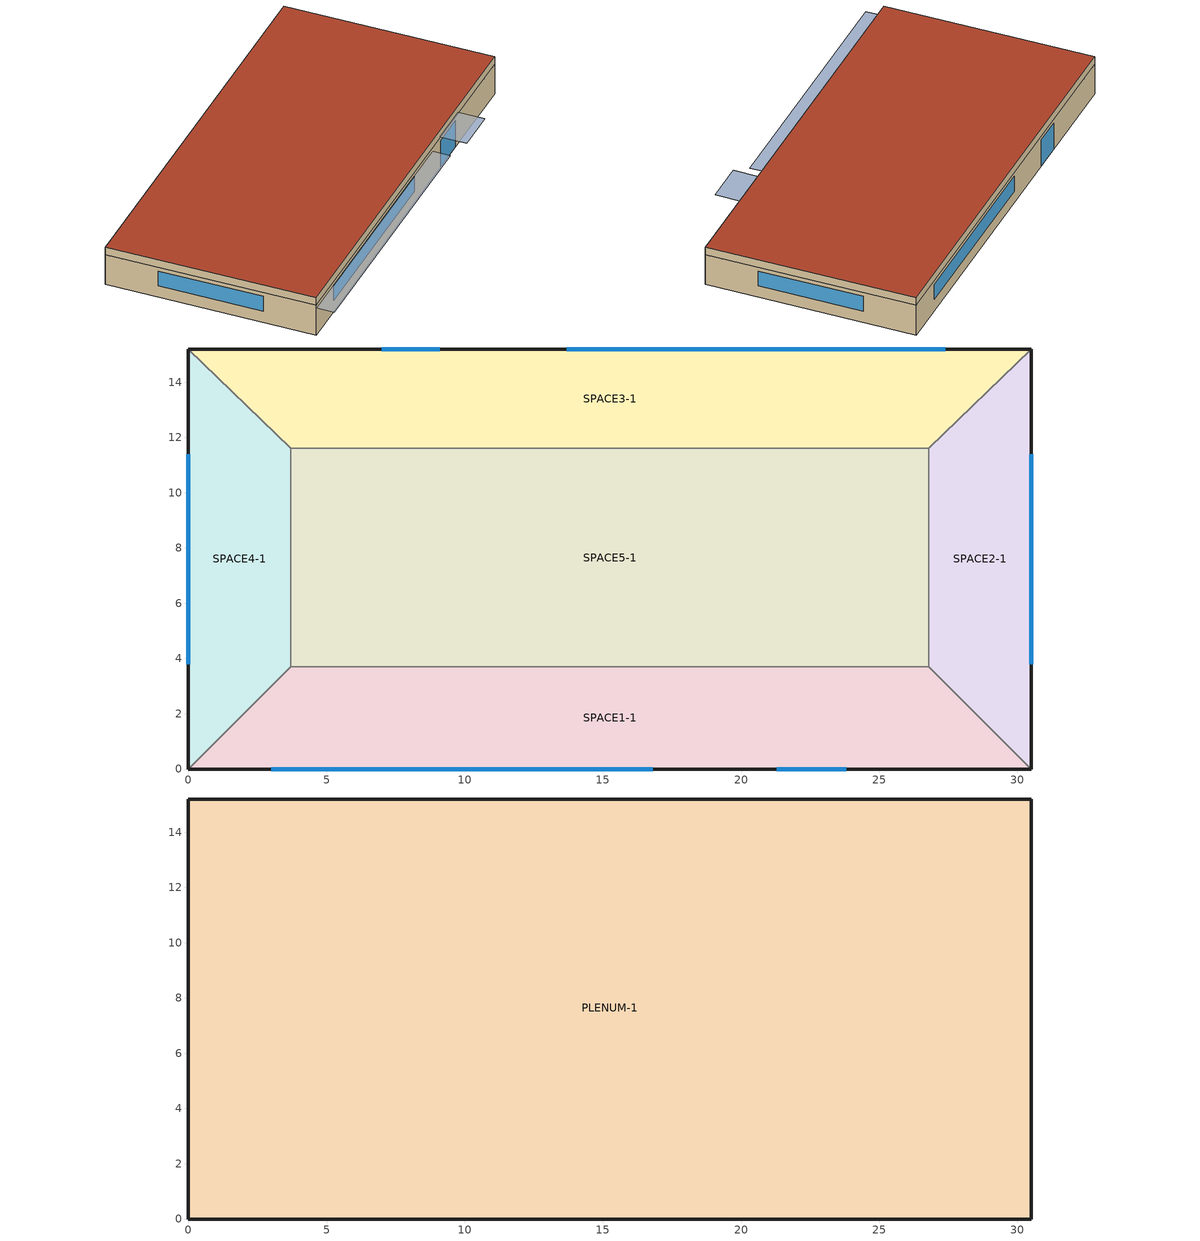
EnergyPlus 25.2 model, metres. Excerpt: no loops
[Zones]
SPACE1-1
 floor ground (FLOOR-SLAB-1): 26.8,3.7 30.5,0 0,0 3.7,3.7 z0
 wall outside (WALL-1): 0,0 30.5,0 z0:2.4
 wall to SPACE2-1 (INT-WALL-1): 30.5,0 26.8,3.7 z0:2.4
 wall to SPACE4-1 (INT-WALL-1): 3.7,3.7 0,0 z0:2.4
 wall to SPACE5-1 (INT-WALL-1): 26.8,3.7 3.7,3.7 z0:2.4
 window (Dbl Clr 3mm/13mm Air): 3,0 16.8,0 z0.9:2.1
 window (Sgl Grey 3mm): 21.3,0 23.8,0 z0:2.1
SPACE2-1
 floor ground (FLOOR-SLAB-1): 26.8,11.6 30.5,15.2 30.5,0 26.8,3.7 z0
 wall outside (WALL-1): 30.5,0 30.5,15.2 z0:2.4
 wall to SPACE3-1 (INT-WALL-1): 30.5,15.2 26.8,11.6 z0:2.4
 wall to SPACE5-1 (INT-WALL-1): 26.8,11.6 26.8,3.7 z0:2.4
 window (Dbl Clr 3mm/13mm Air): 30.5,3.8 30.5,11.4 z0.9:2.1
SPACE3-1
 floor ground (FLOOR-SLAB-1): 26.8,11.6 3.7,11.6 0,15.2 30.5,15.2 z0
 wall outside (WALL-1): 30.5,15.2 0,15.2 z0:2.4
 wall to SPACE4-1 (INT-WALL-1): 0,15.2 3.7,11.6 z0:2.4
 wall to SPACE5-1 (INT-WALL-1): 3.7,11.6 26.8,11.6 z0:2.4
 window (Dbl Clr 3mm/13mm Air): 27.4,15.2 13.7,15.2 z0.9:2.1
 window (Sgl Grey 3mm): 9.1,15.2 7,15.2 z0:2.1
SPACE4-1
 floor ground (FLOOR-SLAB-1): 3.7,3.7 0,0 0,15.2 3.7,11.6 z0
 wall outside (WALL-1): 0,15.2 0,0 z0:2.4
 wall to SPACE5-1 (INT-WALL-1): 3.7,3.7 3.7,11.6 z0:2.4
 window (Dbl Clr 3mm/13mm Air): 0,11.4 0,3.8 z0.9:2.1
SPACE5-1
 floor ground (FLOOR-SLAB-1): 26.8,11.6 26.8,3.7 3.7,3.7 3.7,11.6 z0
PLENUM-1
 floor to SPACE1-1 (CLNG-1): 26.8,3.7 30.5,0 0,0 3.7,3.7 z2.4
 floor to SPACE2-1 (CLNG-1): 26.8,11.6 30.5,15.2 30.5,0 26.8,3.7 z2.4
 floor to SPACE3-1 (CLNG-1): 26.8,11.6 3.7,11.6 0,15.2 30.5,15.2 z2.4
 floor to SPACE4-1 (CLNG-1): 3.7,3.7 0,0 0,15.2 3.7,11.6 z2.4
 floor to SPACE5-1 (CLNG-1): 26.8,11.6 26.8,3.7 3.7,3.7 3.7,11.6 z2.4
 wall outside (WALL-1): 0,0 30.5,0 30.5,15.2 0,15.2 0,0 z2.4:3
 roof outside (ROOF-1): 0,15.2 0,0 30.5,0 30.5,15.2 z3
shading: 0,-1.3 0,0 19.8,0 19.8,-1.3 z2.2; 21,-2 21,0 24.1,0 24.1,-2 z2.6
[Building]
Building: North Axis {deg}=30; Terrain=City; Loads Convergence Tolerance Value {W}=0.04; Temperature Convergence Tolerance Value {deltaC}=0.4; Solar Distribution=FullExterior; Maximum Number of Warmup Days=25; Minimum Number of Warmup Days=6
[Site:Location]
Chicago Ohare Intl Ap IL USA WMO=725300: Latitude {deg}=41.99; Longitude {deg}=-87.91; Time Zone {hr}=-6; Elevation {m}=205
[SizingPeriod:DesignDay] Day of Month=21; Humidity Condition Type=Wetbulb; Barometric Pressure {Pa}=98886; Rain Indicator=No; Snow Indicator=No; Daylight Saving Time Indicator=No; Solar Model Indicator=ASHRAEClearSky
Name | Month | Day Type | Maximum Dry-Bulb Temperature {C} | Daily Dry-Bulb Temperature Range {deltaC} | Wetbulb or DewPoint at Maximum Dry-Bulb {C} | Wind Speed {m/s} | Wind Direction {deg} | Sky Clearness
Chicago Ohare Intl Ap Ann Htg 99% Condns DB | 1 | WinterDesignDay | -16.6 | 0 | -16.6 | 4.9 | 270 | 0
Chicago Ohare Intl Ap Ann Clg 1% Condns DB=>MWB | 7 | SummerDesignDay | 31.6 | 10.5 | 23 | 5.2 | 230 | 1
[Site:GroundTemperature:BuildingSurface]
20.03, 20.03, 20.13, 20.3, 20.43, 20.52, 20.62, 20.77, 20.78, 20.55, 20.44, 20.2
[Material] Thermal Absorptance=0.9
Name | Roughness | Thickness {m} | Conductivity {W/m-K} | Density {kg/m3} | Specific Heat {J/kg-K} | Solar Absorptance | Visible Absorptance
RG01 | Rough | 0.0127 | 1.442 | 881 | 1674 | 0.65 | 0.65
BR01 | VeryRough | 0.0095 | 0.162 | 1121 | 1464 | 0.7 | 0.7
IN46 | VeryRough | 0.0762 | 0.023 | 24 | 1590 | 0.5 | 0.5
WD01 | MediumSmooth | 0.0191 | 0.115 | 513 | 1381 | 0.78 | 0.78
PW03 | MediumSmooth | 0.0127 | 0.115 | 545 | 1213 | 0.78 | 0.78
IN02 | Rough | 0.0901 | 0.043 | 10 | 837 | 0.75 | 0.75
GP01 | MediumSmooth | 0.0127 | 0.16 | 801 | 837 | 0.75 | 0.75
GP02 | MediumSmooth | 0.0159 | 0.16 | 801 | 837 | 0.75 | 0.75
CC03 | MediumRough | 0.1016 | 1.31 | 2243 | 837 | 0.65 | 0.65
[Material:NoMass]
MAT-CLNG-1: Roughness=Rough; Thermal Resistance {m2-K/W}=0.652259; Thermal Absorptance=0.65; Solar Absorptance=0.65; Visible Absorptance=0.65
[Material:AirGap]
AL21: Thermal Resistance {m2-K/W}=0.157
[Construction]
ROOF-1: RG01, BR01, IN46, WD01
WALL-1: WD01, PW03, IN02, GP01
CLNG-1: MAT-CLNG-1
FLOOR-SLAB-1: CC03
INT-WALL-1: GP02, AL21, GP02
Dbl Clr 3mm/13mm Air: CLEAR 3MM, AIR 13MM, CLEAR 3MM
Sgl Grey 3mm: GREY 3MM
[WindowMaterial:Gas]
AIR 13MM: Gas Type=Air; Thickness {m}=0.0127
[WindowMaterial:Glazing] Optical Data Type=SpectralAverage; Thickness {m}=0.003; Infrared Transmittance at Normal Incidence=0; Front Side Infrared Hemispherical Emissivity=0.84; Back Side Infrared Hemispherical Emissivity=0.84; Conductivity {W/m-K}=0.9
Name | Solar Transmittance at Normal Incidence | Front Side Solar Reflectance at Normal Incidence | Back Side Solar Reflectance at Normal Incidence | Visible Transmittance at Normal Incidence | Front Side Visible Reflectance at Normal Incidence | Back Side Visible Reflectance at Normal Incidence
CLEAR 3MM | 0.837 | 0.075 | 0.075 | 0.898 | 0.081 | 0.081
GREY 3MM | 0.626 | 0.061 | 0.061 | 0.611 | 0.061 | 0.061
[Zone] Type=1; Multiplier=1
Name | Ceiling Height {m} | Volume {m3}
PLENUM-1 | 0.6096 | 283.2
SPACE1-1; SPACE3-1 | 2.4384 | 239.247
SPACE2-1; SPACE4-1 | 2.4384 | 103.311
SPACE5-1 | 2.4384 | 447.683
[ZoneInfiltration:DesignFlowRate] Schedule=INFIL-SCH; Design Flow Rate Calculation Method=flow/zone; Constant Term Coefficient=0; Temperature Term Coefficient=0; Velocity Term Coefficient=0.2237; Velocity Squared Term Coefficient=0
Name | Zone or ZoneList or Space or SpaceList | Design Flow Rate {m3/s}
SPACE1-1 Infil 1 | SPACE1-1 | 0.0167
SPACE2-1 Infil 1 | SPACE2-1 | 0.00717
SPACE3-1 Infil 1 | SPACE3-1 | 0.0167
SPACE4-1 Infil 1 | SPACE4-1 | 0.00717
SPACE5-1 Infil 1 | SPACE5-1 | 0.031089
[People] Number of People Schedule=OCCUPY-1; Number of People Calculation Method=people; Fraction Radiant=0.3; Activity Level Schedule=ActSchd
Name | Zone or ZoneList or Space or SpaceList | Number of People
SPACE1-1 People 1 | SPACE1-1 | 11
SPACE2-1 People 1 | SPACE2-1 | 5
SPACE3-1 People 1 | SPACE3-1 | 11
SPACE4-1 People 1 | SPACE4-1 | 5
SPACE5-1 People 1 | SPACE5-1 | 20
[Lights] Schedule=LIGHTS-1; Design Level Calculation Method=LightingLevel; Return Air Fraction=0.2; Fraction Radiant=0.59; Fraction Visible=0.2; Fraction Replaceable=0
Name | Zone or ZoneList or Space or SpaceList | Lighting Level {W}
SPACE1-1 Lights 1 | SPACE1-1 | 1584
SPACE2-1 Lights 1 | SPACE2-1 | 684
SPACE3-1 Lights 1 | SPACE3-1 | 1584
SPACE4-1 Lights 1 | SPACE4-1 | 684
SPACE5-1 Lights 1 | SPACE5-1 | 2964
[ElectricEquipment] Schedule=EQUIP-1; Design Level Calculation Method=EquipmentLevel; Fraction Latent=0; Fraction Radiant=0.3; Fraction Lost=0
Name | Zone or ZoneList or Space or SpaceList | Design Level {W}
SPACE1-1 ElecEq 1 | SPACE1-1 | 1056
SPACE2-1 ElecEq 1 | SPACE2-1 | 456
SPACE3-1 ElecEq 1 | SPACE3-1 | 1056
SPACE4-1 ElecEq 1 | SPACE4-1 | 456
SPACE5-1 ElecEq 1 | SPACE5-1 | 1976
[AvailabilityManager:Scheduled]
VAV Sys 1 Avail: Schedule=FanAvailSched
[SetpointManager:Scheduled] Control Variable=Temperature
Name | Schedule | Setpoint Node or NodeList
Supply Air Temp Manager 1 | Seasonal Reset Supply Air Temp Sch | Supply Air Temp Nodes 1
Hot Water Loop Setpoint Manager | HW Loop Temp Schedule | Hot Water Loop Setpoint Node List
Chilled Water Loop Setpoint Manager | CW Loop Temp Schedule | Chilled Water Loop Setpoint Node List
[Schedule:Compact]
OCCUPY-1: Through: 12/31, For: Weekdays SummerDesignDay WinterDesignDay, Until: 9:00, 0, Until: 12:00, 1, Until: 13:00, 0.8, Until: 14:00, 0.4, Until: 15:00, 0.8, Until: 17:00, 1, Until: 24:00, 0, For: AllOtherDays, Until: 24:00, 0
LIGHTS-1: Through: 12/31, For: Weekdays SummerDesignDay WinterDesignDay, Until: 9:00, 0.05, Until: 10:00, 0.9, Until: 11:00, 0.95, Until: 12:00, 1, Until: 13:00, 0.95, Until: 14:00, 0.8, Until: 15:00, 0.9, Until: 17:00, 1, Until: 24:00, 0.05, For: AllOtherDays, Until: 24:00, 0.05
EQUIP-1: Through: 12/31, For: Weekdays SummerDesignDay WinterDesignDay, Until: 9:00, 0.02, Until: 10:00, 0.4, Until: 15:00, 0.9, Until: 16:00, 0.8, Until: 17:00, 0.7, Until: 24:00, 0.02, For: CustomDay1 CustomDay2, Until: 9:00, 0.02, Until: 10:00, 0.4, Until: 15:00, 0.9, Until: 16:00, 0.8, Until: 17:00, 0.7, Until: 24:00, 0.02, For: AllOtherDays, Until: 24:00, 0.2
INFIL-SCH: Through: 3/31, For: Alldays, Until: 24:00, 1, Through: 10/31, For: Alldays, Until: 24:00, 0, Through: 12/31, For: Alldays, Until: 24:00, 1
ActSchd: Through: 12/31, For: Alldays, Until: 24:00, 117.24
FanAvailSched: Through: 3/31, For: Alldays, Until: 24:00, 1, Through: 9/30, For: Weekdays, Until: 7:00, 0, Until: 18:00, 1, Until: 24:00, 0, For: Weekends Holidays CustomDay1 CustomDay2, Until: 24:00, 0, For: AllOtherDays, Until: 24:00, 1, Through: 12/31, For: Alldays, Until: 24:00, 1
CW Loop Temp Schedule: Through: 12/31, For: Alldays, Until: 24:00, 5.7
HW Loop Temp Schedule: Through: 12/31, For: Alldays, Until: 24:00, 60
Seasonal Reset Supply Air Temp Sch: Through: 3/31, For: Alldays, Until: 24:00, 18, Through: 9/30, For: Alldays, Until: 24:00, 12.5, Through: 12/31, For: Alldays, Until: 24:00, 18
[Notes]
5ZoneWaterCooled_MultiZoneMinMaxRHControl.idf
Basic file description:  1 story building divided into 4 exterior and one interior conditioned zones and return plenum.
Highlights:              Controls high relative humidity set point (50%) with a chilled water coil and a simple controller
using a TempandHumRat control setting, and low (minimum) humidity set point (40%) control with an
electric humidifier. Also, the example file demonstrates the uses of multizone humidity
SetPoint managers: SetpointManager:MultiZone:Humidity:Minimum, and
SetpointManager:MultiZone:Humidity:Maximum. This example file was created by modifying the
"5ZoneWaterCooled_HighRHControl.idf" example file. Replaced the single zone high humidity control
set point maneger by multizone maximum humidity SetPoint manager and adding multizone
minimum humidity SetPoint manager.
Simulation Location/Run: Chicago Ohare Intl Ap IL USA WMO=725300, 2 design days, 2 run periods,
Run Control executes the run periods using the weather file
Location:                Chicago, IL
Design Days:             CHICAGO_IL_USA Annual Heating 99% Design Conditions DB, MaxDB= -16.6°C
CHICAGO_IL_USA Annual Cooling 1% Design Conditions, MaxDB=  31.6°C MCWB=  23.0°C
Run Period (Weather File): Winter 1/14, Summer 7/7.
Run Control:             Zone and System sizing with weather file run control (no design days ran)
Building: Single floor rectangular building 100 ft x 50 ft. 5 zones - 4 exterior, 1 interior, zone height 8 feet.
Exterior zone depth is 12 feet. There is a 2 foot high return plenum: the overall building height is
10 feet. There are windows on all 4 facades; the south and north facades have glass doors.
The south facing glass is shaded by overhangs. The walls are woodshingle over plywood, R11 insulation,
and gypboard. The roof is a gravel built up roof with R-3 mineral board insulation and plywood sheathing.
The windows are of various single and double pane construction with 3mm and 6mm glass and either 6mm or
13mm argon or air gap.  The window to wall ratio is approximately 0.29.
The south wall and door have overhangs.
The building is oriented 30 degrees east of north.
Floor Area:        463.6 m2 (5000 ft2)
Number of Stories: 1
Zone Description Details:
Internal gains description:     lighting is 1.5 watts/ft2, office equip is 1.0 watts/ft2. There is 1 occupant
per 100 ft2 of floor area. The infiltration is 0.25 air changes per hour.
Interzone Surfaces:             8 interzone surfaces (see diagram)
Internal Mass:                  None
Windows:                        4 ea.: 1) Double pane clear, 3mm glass, 13mm air gap
2) Double pane clear, 3mm glass, 13mm argon gap
3) Double pane clear, 6mm glass, 6mm air gap
4) Double pane lowE,  6mm lowE glass outside, 6mm air gap, 6mm clear glass
Doors:                          2 ea.     Single pane grey,  3mm glass
Detached Shading:               None
Daylight:                       None
Natural Ventilation:            None
Compact Schedules:              Yes
HVAC:                           Standard VAV system with outside air economizer, hot water reheat coils,
central chilled water cooling coil. Central Plant is single hot water
boiler, electric compression chiller with water cooled condenser, and cooling
tower. All equipment is autosized. ZoneControl:Humidistat and
SetpointManager:MultiZone:Humidity:Maximum is used to control
relative humidity to 50% via Controller:Simple with the control variable
set to TEMPandHUMRAT
Zonal Equipment:                AirTerminal:SingleDuct:VAV:Reheat
Central Air Handling Equipment: Yes
System Equipment Autosize:      Yes
Purchased Cooling:              None
Purchased Heating:              None
Coils:                          Coil:Cooling:Water:DetailedGeometry, Coil:Heating:Water
Pumps:                          Pump:VariableSpeed
Boilers:                        Boiler:HotWater
Chillers:                       Chiller:Electric
Towers:                         CoolingTower:SingleSpeed
Standard Reports:               None
Timestep or Hourly Variables:   Hourly
Time bins Report:               None
HTML Report:                    None
Environmental Emissions:        None
Utility Tariffs:                None
